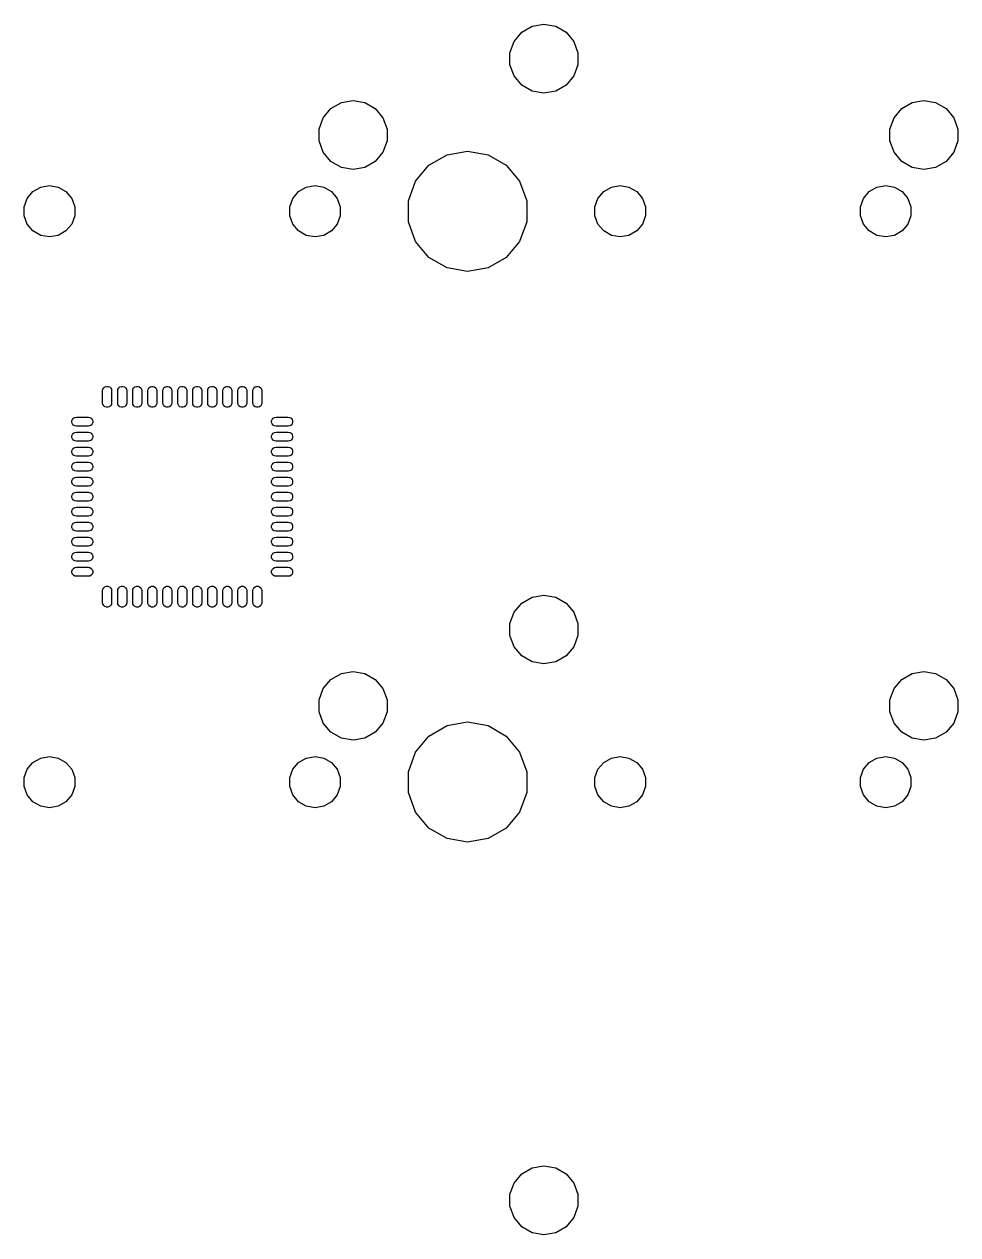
# Model space of a CAD drawing. Extents: x 16 to 275, y -108 to -10.
# Drawn here: x 45.24 to 76.32, y -56.07 to -15.77 of the extents above; entities that cross this region are included whole.
import ezdxf

# ---------------------------------------------------------------- set-up
doc = ezdxf.new("R2010")
doc.units = 0
doc.header["$MEASUREMENT"] = 0
doc.layers.add('BLACK', color=7, linetype='CONTINUOUS')

msp = doc.modelspace()

# ---------------------------------------------------------------- linework, layer by layer
at = {"layer": 'Black'}
for p, q in [((61.5464, -16.3463), (61.8025, -16.0411)), ((61.8025, -16.0411), (62.1476, -15.8418)), ((62.1476, -15.8418), (62.54, -15.7726)), ((62.54, -15.7726), (62.9324, -15.8418)), ((62.9324, -15.8418), (63.2775, -16.0411)), ((63.2775, -16.0411), (63.5336, -16.3463)), ((61.4101, -16.7208), (61.5464, -16.3463)), ((63.5336, -16.3463), (63.6699, -16.7208)), ((61.4101, -17.1192), (61.4101, -16.7208)), ((63.6699, -16.7208), (63.6699, -17.1192)), ((61.5464, -17.4937), (61.4101, -17.1192)), ((63.6699, -17.1192), (63.5336, -17.4937)), ((61.8025, -17.7989), (61.5464, -17.4937)), ((63.5336, -17.4937), (63.2775, -17.7989)), ((62.1476, -17.9982), (61.8025, -17.7989)), ((62.54, -18.0674), (62.1476, -17.9982)), ((62.9324, -17.9982), (62.54, -18.0674)), ((63.2775, -17.7989), (62.9324, -17.9982)), ((55.4525, -18.5811), (55.7976, -18.3818)), ((55.7976, -18.3818), (56.19, -18.3126)), ((56.19, -18.3126), (56.5824, -18.3818)), ((56.5824, -18.3818), (56.9275, -18.5811)), ((74.4525, -18.5811), (74.7976, -18.3818)), ((74.7976, -18.3818), (75.19, -18.3126)), ((75.19, -18.3126), (75.5824, -18.3818)), ((75.5824, -18.3818), (75.9275, -18.5811)), ((55.0601, -19.2608), (55.1964, -18.8863)), ((55.1964, -18.8863), (55.4525, -18.5811)), ((56.9275, -18.5811), (57.1836, -18.8863)), ((57.1836, -18.8863), (57.3199, -19.2608)), ((74.0601, -19.2608), (74.1964, -18.8863)), ((74.1964, -18.8863), (74.4525, -18.5811)), ((75.9275, -18.5811), (76.1836, -18.8863)), ((76.1836, -18.8863), (76.3199, -19.2608)), ((55.0601, -19.6592), (55.0601, -19.2608)), ((57.3199, -19.2608), (57.3199, -19.6592)), ((74.0601, -19.6592), (74.0601, -19.2608)), ((76.3199, -19.2608), (76.3199, -19.6592)), ((55.1964, -20.0337), (55.0601, -19.6592)), ((57.3199, -19.6592), (57.1836, -20.0337)), ((74.1964, -20.0337), (74.0601, -19.6592)), ((76.3199, -19.6592), (76.1836, -20.0337)), ((55.4525, -20.3389), (55.1964, -20.0337)), ((57.1836, -20.0337), (56.9275, -20.3389)), ((58.7134, -20.4667), (59.3154, -20.1192)), ((59.3154, -20.1192), (60, -19.9985)), ((60, -19.9985), (60.6846, -20.1192)), ((60.6846, -20.1192), (61.2865, -20.4667)), ((74.4525, -20.3389), (74.1964, -20.0337)), ((76.1836, -20.0337), (75.9275, -20.3389)), ((55.7976, -20.5382), (55.4525, -20.3389)), ((56.19, -20.6074), (55.7976, -20.5382)), ((56.5824, -20.5382), (56.19, -20.6074)), ((56.9275, -20.3389), (56.5824, -20.5382)), ((58.2666, -20.9992), (58.7134, -20.4667)), ((61.2865, -20.4667), (61.7334, -20.9992)), ((74.7976, -20.5382), (74.4525, -20.3389)), ((75.19, -20.6074), (74.7976, -20.5382)), ((75.5824, -20.5382), (75.19, -20.6074)), ((75.9275, -20.3389), (75.5824, -20.5382)), ((45.3403, -21.5729), (45.531, -21.3457)), ((45.531, -21.3457), (45.7879, -21.1974)), ((45.7879, -21.1974), (46.08, -21.1458)), ((46.08, -21.1458), (46.3721, -21.1974)), ((46.3721, -21.1974), (46.629, -21.3457)), ((46.629, -21.3457), (46.8197, -21.5729)), ((54.1803, -21.5729), (54.371, -21.3457)), ((54.371, -21.3457), (54.6279, -21.1974)), ((54.6279, -21.1974), (54.92, -21.1458)), ((54.92, -21.1458), (55.2121, -21.1974)), ((55.2121, -21.1974), (55.469, -21.3457)), ((55.469, -21.3457), (55.6597, -21.5729)), ((58.0289, -21.6524), (58.2666, -20.9992)), ((61.7334, -20.9992), (61.9711, -21.6524)), ((64.3403, -21.5729), (64.531, -21.3457)), ((64.531, -21.3457), (64.7879, -21.1974)), ((64.7879, -21.1974), (65.08, -21.1458)), ((65.08, -21.1458), (65.3721, -21.1974)), ((65.3721, -21.1974), (65.629, -21.3457)), ((65.629, -21.3457), (65.8197, -21.5729)), ((73.1803, -21.5729), (73.371, -21.3457)), ((73.371, -21.3457), (73.6279, -21.1974)), ((73.6279, -21.1974), (73.92, -21.1458)), ((73.92, -21.1458), (74.2121, -21.1974)), ((74.2121, -21.1974), (74.469, -21.3457)), ((74.469, -21.3457), (74.6597, -21.5729)), ((45.2388, -21.8517), (45.3403, -21.5729)), ((46.8197, -21.5729), (46.9212, -21.8517)), ((54.0788, -21.8517), (54.1803, -21.5729)), ((55.6597, -21.5729), (55.7612, -21.8517)), ((58.0289, -22.3476), (58.0289, -21.6524)), ((61.9711, -21.6524), (61.9711, -22.3476)), ((64.2388, -21.8517), (64.3403, -21.5729)), ((65.8197, -21.5729), (65.9212, -21.8517)), ((73.0788, -21.8517), (73.1803, -21.5729)), ((74.6597, -21.5729), (74.7612, -21.8517)), ((45.2388, -22.1483), (45.2388, -21.8517)), ((45.3403, -22.4271), (45.2388, -22.1483)), ((46.9212, -22.1483), (46.8197, -22.4271)), ((46.9212, -21.8517), (46.9212, -22.1483)), ((54.0788, -22.1483), (54.0788, -21.8517)), ((54.1803, -22.4271), (54.0788, -22.1483)), ((55.7612, -22.1483), (55.6597, -22.4271)), ((55.7612, -21.8517), (55.7612, -22.1483)), ((64.2388, -22.1483), (64.2388, -21.8517)), ((64.3403, -22.4271), (64.2388, -22.1483)), ((65.9212, -22.1483), (65.8197, -22.4271)), ((65.9212, -21.8517), (65.9212, -22.1483)), ((73.0788, -22.1483), (73.0788, -21.8517)), ((73.1803, -22.4271), (73.0788, -22.1483)), ((74.7612, -22.1483), (74.6597, -22.4271)), ((74.7612, -21.8517), (74.7612, -22.1483)), ((45.531, -22.6543), (45.3403, -22.4271)), ((46.8197, -22.4271), (46.629, -22.6543)), ((54.371, -22.6543), (54.1803, -22.4271)), ((55.6597, -22.4271), (55.469, -22.6543)), ((58.2666, -23.0008), (58.0289, -22.3476)), ((61.9711, -22.3476), (61.7334, -23.0008)), ((64.531, -22.6543), (64.3403, -22.4271)), ((65.8197, -22.4271), (65.629, -22.6543)), ((73.371, -22.6543), (73.1803, -22.4271)), ((74.6597, -22.4271), (74.469, -22.6543)), ((45.7879, -22.8026), (45.531, -22.6543)), ((46.08, -22.8542), (45.7879, -22.8026)), ((46.3721, -22.8026), (46.08, -22.8542)), ((46.629, -22.6543), (46.3721, -22.8026)), ((54.6279, -22.8026), (54.371, -22.6543)), ((54.92, -22.8542), (54.6279, -22.8026)), ((55.2121, -22.8026), (54.92, -22.8542)), ((55.469, -22.6543), (55.2121, -22.8026)), ((64.7879, -22.8026), (64.531, -22.6543)), ((65.08, -22.8542), (64.7879, -22.8026)), ((65.3721, -22.8026), (65.08, -22.8542)), ((65.629, -22.6543), (65.3721, -22.8026)), ((73.6279, -22.8026), (73.371, -22.6543)), ((73.92, -22.8542), (73.6279, -22.8026)), ((74.2121, -22.8026), (73.92, -22.8542)), ((74.469, -22.6543), (74.2121, -22.8026)), ((58.7134, -23.5332), (58.2666, -23.0008)), ((61.7334, -23.0008), (61.2865, -23.5332)), ((59.3154, -23.8808), (58.7134, -23.5332)), ((61.2865, -23.5332), (60.6846, -23.8808)), ((60, -24.0015), (59.3154, -23.8808)), ((60.6846, -23.8808), (60, -24.0015)), ((47.8508, -27.9744), (47.8598, -27.9232)), ((47.8508, -28.3759), (47.8508, -27.9744)), ((47.8598, -27.9232), (47.8858, -27.8781)), ((47.8858, -27.8781), (47.9257, -27.8446)), ((47.9257, -27.8446), (47.9746, -27.8268)), ((47.9746, -27.8268), (48.0267, -27.8268)), ((48.0267, -27.8268), (48.0756, -27.8446)), ((48.0756, -27.8446), (48.1154, -27.8781)), ((48.1154, -27.8781), (48.1415, -27.9232)), ((48.1415, -27.9232), (48.1505, -27.9744)), ((48.1505, -27.9744), (48.1505, -28.3759)), ((48.3512, -27.9744), (48.3602, -27.9232)), ((48.3512, -28.3759), (48.3512, -27.9744)), ((48.3602, -27.9232), (48.3862, -27.8781)), ((48.3862, -27.8781), (48.4261, -27.8446)), ((48.4261, -27.8446), (48.475, -27.8268)), ((48.475, -27.8268), (48.527, -27.8268)), ((48.527, -27.8268), (48.5759, -27.8446)), ((48.5759, -27.8446), (48.6158, -27.8781)), ((48.6158, -27.8781), (48.6418, -27.9232)), ((48.6418, -27.9232), (48.6509, -27.9744)), ((48.6509, -27.9744), (48.6509, -28.3759)), ((48.8515, -27.9744), (48.8606, -27.9232)), ((48.8515, -28.3759), (48.8515, -27.9744)), ((48.8606, -27.9232), (48.8866, -27.8781)), ((48.8866, -27.8781), (48.9265, -27.8446)), ((48.9265, -27.8446), (48.9754, -27.8268)), ((48.9754, -27.8268), (49.0274, -27.8268)), ((49.0274, -27.8268), (49.0763, -27.8446)), ((49.0763, -27.8446), (49.1162, -27.8781)), ((49.1162, -27.8781), (49.1422, -27.9232)), ((49.1422, -27.9232), (49.1513, -27.9744)), ((49.1513, -27.9744), (49.1513, -28.3759)), ((49.3519, -27.9744), (49.361, -27.9232)), ((49.3519, -28.3759), (49.3519, -27.9744)), ((49.361, -27.9232), (49.387, -27.8781)), ((49.387, -27.8781), (49.4268, -27.8446)), ((49.4268, -27.8446), (49.4758, -27.8268)), ((49.4758, -27.8268), (49.5278, -27.8268)), ((49.5278, -27.8268), (49.5767, -27.8446)), ((49.5767, -27.8446), (49.6166, -27.8781)), ((49.6166, -27.8781), (49.6426, -27.9232)), ((49.6426, -27.9232), (49.6516, -27.9744)), ((49.6516, -27.9744), (49.6516, -28.3759)), ((49.8523, -27.9744), (49.8613, -27.9232)), ((49.8523, -28.3759), (49.8523, -27.9744)), ((49.8613, -27.9232), (49.8874, -27.8781)), ((49.8874, -27.8781), (49.9272, -27.8446)), ((49.9272, -27.8446), (49.9761, -27.8268)), ((49.9761, -27.8268), (50.0282, -27.8268)), ((50.0282, -27.8268), (50.0771, -27.8446)), ((50.0771, -27.8446), (50.117, -27.8781)), ((50.117, -27.8781), (50.143, -27.9232)), ((50.143, -27.9232), (50.152, -27.9744)), ((50.152, -27.9744), (50.152, -28.3759)), ((50.3501, -27.9744), (50.3592, -27.9232)), ((50.3501, -28.3759), (50.3501, -27.9744)), ((50.3592, -27.9232), (50.3852, -27.8781)), ((50.3852, -27.8781), (50.4251, -27.8446)), ((50.4251, -27.8446), (50.474, -27.8268)), ((50.474, -27.8268), (50.526, -27.8268)), ((50.526, -27.8268), (50.5749, -27.8446)), ((50.5749, -27.8446), (50.6148, -27.8781)), ((50.6148, -27.8781), (50.6408, -27.9232)), ((50.6408, -27.9232), (50.6499, -27.9744)), ((50.6499, -27.9744), (50.6499, -28.3759)), ((50.848, -27.9744), (50.857, -27.9232)), ((50.848, -28.3759), (50.848, -27.9744)), ((50.857, -27.9232), (50.883, -27.8781)), ((50.883, -27.8781), (50.9229, -27.8446)), ((50.9229, -27.8446), (50.9718, -27.8268)), ((50.9718, -27.8268), (51.0239, -27.8268)), ((51.0239, -27.8268), (51.0728, -27.8446)), ((51.0728, -27.8446), (51.1126, -27.8781)), ((51.1126, -27.8781), (51.1387, -27.9232)), ((51.1387, -27.9232), (51.1477, -27.9744)), ((51.1477, -27.9744), (51.1477, -28.3759)), ((51.3484, -27.9744), (51.3574, -27.9232)), ((51.3484, -28.3759), (51.3484, -27.9744)), ((51.3574, -27.9232), (51.3834, -27.8781)), ((51.3834, -27.8781), (51.4233, -27.8446)), ((51.4233, -27.8446), (51.4722, -27.8268)), ((51.4722, -27.8268), (51.5242, -27.8268)), ((51.5242, -27.8268), (51.5731, -27.8446)), ((51.5731, -27.8446), (51.613, -27.8781)), ((51.613, -27.8781), (51.639, -27.9232)), ((51.639, -27.9232), (51.6481, -27.9744)), ((51.6481, -27.9744), (51.6481, -28.3759)), ((51.8487, -27.9744), (51.8578, -27.9232)), ((51.8487, -28.3759), (51.8487, -27.9744)), ((51.8578, -27.9232), (51.8838, -27.8781)), ((51.8838, -27.8781), (51.9237, -27.8446)), ((51.9237, -27.8446), (51.9726, -27.8268)), ((51.9726, -27.8268), (52.0246, -27.8268)), ((52.0246, -27.8268), (52.0735, -27.8446)), ((52.0735, -27.8446), (52.1134, -27.8781)), ((52.1134, -27.8781), (52.1394, -27.9232)), ((52.1394, -27.9232), (52.1485, -27.9744)), ((52.1485, -27.9744), (52.1485, -28.3759)), ((52.3491, -27.9744), (52.3582, -27.9232)), ((52.3491, -28.3759), (52.3491, -27.9744)), ((52.3582, -27.9232), (52.3842, -27.8781)), ((52.3842, -27.8781), (52.4241, -27.8446)), ((52.4241, -27.8446), (52.473, -27.8268)), ((52.473, -27.8268), (52.525, -27.8268)), ((52.525, -27.8268), (52.5739, -27.8446)), ((52.5739, -27.8446), (52.6138, -27.8781)), ((52.6138, -27.8781), (52.6398, -27.9232)), ((52.6398, -27.9232), (52.6488, -27.9744)), ((52.6488, -27.9744), (52.6488, -28.3759)), ((52.8495, -27.9744), (52.8585, -27.9232)), ((52.8495, -28.3759), (52.8495, -27.9744)), ((52.8585, -27.9232), (52.8846, -27.8781)), ((52.8846, -27.8781), (52.9244, -27.8446)), ((52.9244, -27.8446), (52.9733, -27.8268)), ((52.9733, -27.8268), (53.0254, -27.8268)), ((53.0254, -27.8268), (53.0743, -27.8446)), ((53.0743, -27.8446), (53.1142, -27.8781)), ((53.1142, -27.8781), (53.1402, -27.9232)), ((53.1402, -27.9232), (53.1492, -27.9744)), ((53.1492, -27.9744), (53.1492, -28.3759)), ((47.8598, -28.4271), (47.8508, -28.3759)), ((47.8858, -28.4722), (47.8598, -28.4271)), ((47.9257, -28.5056), (47.8858, -28.4722)), ((47.9746, -28.5234), (47.9257, -28.5056)), ((48.0267, -28.5234), (47.9746, -28.5234)), ((48.0756, -28.5056), (48.0267, -28.5234)), ((48.1154, -28.4722), (48.0756, -28.5056)), ((48.1415, -28.4271), (48.1154, -28.4722)), ((48.1505, -28.3759), (48.1415, -28.4271)), ((48.3602, -28.4271), (48.3512, -28.3759)), ((48.3862, -28.4722), (48.3602, -28.4271)), ((48.4261, -28.5056), (48.3862, -28.4722)), ((48.475, -28.5234), (48.4261, -28.5056)), ((48.527, -28.5234), (48.475, -28.5234)), ((48.5759, -28.5056), (48.527, -28.5234)), ((48.6158, -28.4722), (48.5759, -28.5056)), ((48.6418, -28.4271), (48.6158, -28.4722)), ((48.6509, -28.3759), (48.6418, -28.4271)), ((48.8606, -28.4271), (48.8515, -28.3759)), ((48.8866, -28.4722), (48.8606, -28.4271)), ((48.9265, -28.5056), (48.8866, -28.4722)), ((48.9754, -28.5234), (48.9265, -28.5056)), ((49.0274, -28.5234), (48.9754, -28.5234)), ((49.0763, -28.5056), (49.0274, -28.5234)), ((49.1162, -28.4722), (49.0763, -28.5056)), ((49.1422, -28.4271), (49.1162, -28.4722)), ((49.1513, -28.3759), (49.1422, -28.4271)), ((49.361, -28.4271), (49.3519, -28.3759)), ((49.387, -28.4722), (49.361, -28.4271)), ((49.4268, -28.5056), (49.387, -28.4722)), ((49.4758, -28.5234), (49.4268, -28.5056)), ((49.5278, -28.5234), (49.4758, -28.5234)), ((49.5767, -28.5056), (49.5278, -28.5234)), ((49.6166, -28.4722), (49.5767, -28.5056)), ((49.6426, -28.4271), (49.6166, -28.4722)), ((49.6516, -28.3759), (49.6426, -28.4271)), ((49.8613, -28.4271), (49.8523, -28.3759)), ((49.8874, -28.4722), (49.8613, -28.4271)), ((49.9272, -28.5056), (49.8874, -28.4722)), ((49.9761, -28.5234), (49.9272, -28.5056)), ((50.0282, -28.5234), (49.9761, -28.5234)), ((50.0771, -28.5056), (50.0282, -28.5234)), ((50.117, -28.4722), (50.0771, -28.5056)), ((50.143, -28.4271), (50.117, -28.4722)), ((50.152, -28.3759), (50.143, -28.4271)), ((50.3592, -28.4271), (50.3501, -28.3759)), ((50.3852, -28.4722), (50.3592, -28.4271)), ((50.4251, -28.5056), (50.3852, -28.4722)), ((50.474, -28.5234), (50.4251, -28.5056)), ((50.526, -28.5234), (50.474, -28.5234)), ((50.5749, -28.5056), (50.526, -28.5234)), ((50.6148, -28.4722), (50.5749, -28.5056)), ((50.6408, -28.4271), (50.6148, -28.4722)), ((50.6499, -28.3759), (50.6408, -28.4271)), ((50.857, -28.4271), (50.848, -28.3759)), ((50.883, -28.4722), (50.857, -28.4271)), ((50.9229, -28.5056), (50.883, -28.4722)), ((50.9718, -28.5234), (50.9229, -28.5056)), ((51.0239, -28.5234), (50.9718, -28.5234)), ((51.0728, -28.5056), (51.0239, -28.5234)), ((51.1126, -28.4722), (51.0728, -28.5056)), ((51.1387, -28.4271), (51.1126, -28.4722)), ((51.1477, -28.3759), (51.1387, -28.4271)), ((51.3574, -28.4271), (51.3484, -28.3759)), ((51.3834, -28.4722), (51.3574, -28.4271)), ((51.4233, -28.5056), (51.3834, -28.4722)), ((51.4722, -28.5234), (51.4233, -28.5056)), ((51.5242, -28.5234), (51.4722, -28.5234)), ((51.5731, -28.5056), (51.5242, -28.5234)), ((51.613, -28.4722), (51.5731, -28.5056)), ((51.639, -28.4271), (51.613, -28.4722)), ((51.6481, -28.3759), (51.639, -28.4271)), ((51.8578, -28.4271), (51.8487, -28.3759)), ((51.8838, -28.4722), (51.8578, -28.4271)), ((51.9237, -28.5056), (51.8838, -28.4722)), ((51.9726, -28.5234), (51.9237, -28.5056)), ((52.0246, -28.5234), (51.9726, -28.5234)), ((52.0735, -28.5056), (52.0246, -28.5234)), ((52.1134, -28.4722), (52.0735, -28.5056)), ((52.1394, -28.4271), (52.1134, -28.4722)), ((52.1485, -28.3759), (52.1394, -28.4271)), ((52.3582, -28.4271), (52.3491, -28.3759)), ((52.3842, -28.4722), (52.3582, -28.4271)), ((52.4241, -28.5056), (52.3842, -28.4722)), ((52.473, -28.5234), (52.4241, -28.5056)), ((52.525, -28.5234), (52.473, -28.5234)), ((52.5739, -28.5056), (52.525, -28.5234)), ((52.6138, -28.4722), (52.5739, -28.5056)), ((52.6398, -28.4271), (52.6138, -28.4722)), ((52.6488, -28.3759), (52.6398, -28.4271)), ((52.8585, -28.4271), (52.8495, -28.3759)), ((52.8846, -28.4722), (52.8585, -28.4271)), ((52.9244, -28.5056), (52.8846, -28.4722)), ((52.9733, -28.5234), (52.9244, -28.5056)), ((53.0254, -28.5234), (52.9733, -28.5234)), ((53.0743, -28.5056), (53.0254, -28.5234)), ((53.1142, -28.4722), (53.0743, -28.5056)), ((53.1402, -28.4271), (53.1142, -28.4722)), ((53.1492, -28.3759), (53.1402, -28.4271)), ((46.8268, -28.9746), (46.8446, -28.9257)), ((46.8268, -29.0267), (46.8268, -28.9746)), ((46.8446, -28.9257), (46.8781, -28.8858)), ((46.8781, -28.8858), (46.9232, -28.8598)), ((46.9232, -28.8598), (46.9744, -28.8508)), ((46.9744, -28.8508), (47.3759, -28.8508)), ((47.3759, -28.8508), (47.4271, -28.8598)), ((47.4271, -28.8598), (47.4722, -28.8858)), ((47.4722, -28.8858), (47.5056, -28.9257)), ((47.5056, -28.9257), (47.5234, -28.9746)), ((47.5234, -28.9746), (47.5234, -29.0267)), ((53.4766, -28.9746), (53.4944, -28.9257)), ((53.4766, -29.0267), (53.4766, -28.9746)), ((53.4944, -28.9257), (53.5278, -28.8858)), ((53.5278, -28.8858), (53.5729, -28.8598)), ((53.5729, -28.8598), (53.6241, -28.8508)), ((53.6241, -28.8508), (54.0256, -28.8508)), ((54.0256, -28.8508), (54.0768, -28.8598)), ((54.0768, -28.8598), (54.1219, -28.8858)), ((54.1219, -28.8858), (54.1554, -28.9257)), ((54.1554, -28.9257), (54.1732, -28.9746)), ((54.1732, -28.9746), (54.1732, -29.0267)), ((46.8446, -29.0756), (46.8268, -29.0267)), ((46.8781, -29.1154), (46.8446, -29.0756)), ((46.8446, -29.4261), (46.8781, -29.3862)), ((46.9232, -29.1415), (46.8781, -29.1154)), ((46.8781, -29.3862), (46.9232, -29.3602)), ((46.9744, -29.1505), (46.9232, -29.1415)), ((46.9232, -29.3602), (46.9744, -29.3512)), ((47.3759, -29.1505), (46.9744, -29.1505)), ((46.9744, -29.3512), (47.3759, -29.3512)), ((47.4271, -29.1415), (47.3759, -29.1505)), ((47.3759, -29.3512), (47.4271, -29.3602)), ((47.4722, -29.1154), (47.4271, -29.1415)), ((47.4271, -29.3602), (47.4722, -29.3862)), ((47.5056, -29.0756), (47.4722, -29.1154)), ((47.4722, -29.3862), (47.5056, -29.4261)), ((47.5234, -29.0267), (47.5056, -29.0756)), ((53.4944, -29.0756), (53.4766, -29.0267)), ((53.5278, -29.1154), (53.4944, -29.0756)), ((53.4944, -29.4261), (53.5278, -29.3862)), ((53.5729, -29.1415), (53.5278, -29.1154)), ((53.5278, -29.3862), (53.5729, -29.3602)), ((53.6241, -29.1505), (53.5729, -29.1415)), ((53.5729, -29.3602), (53.6241, -29.3512)), ((54.0256, -29.1505), (53.6241, -29.1505)), ((53.6241, -29.3512), (54.0256, -29.3512)), ((54.0768, -29.1415), (54.0256, -29.1505)), ((54.0256, -29.3512), (54.0768, -29.3602)), ((54.1219, -29.1154), (54.0768, -29.1415)), ((54.0768, -29.3602), (54.1219, -29.3862)), ((54.1554, -29.0756), (54.1219, -29.1154)), ((54.1219, -29.3862), (54.1554, -29.4261)), ((54.1732, -29.0267), (54.1554, -29.0756)), ((46.8268, -29.475), (46.8446, -29.4261)), ((46.8268, -29.527), (46.8268, -29.475)), ((46.8446, -29.5759), (46.8268, -29.527)), ((46.8781, -29.6158), (46.8446, -29.5759)), ((46.9232, -29.6418), (46.8781, -29.6158)), ((46.9744, -29.6509), (46.9232, -29.6418)), ((47.3759, -29.6509), (46.9744, -29.6509)), ((47.4271, -29.6418), (47.3759, -29.6509)), ((47.4722, -29.6158), (47.4271, -29.6418)), ((47.5056, -29.5759), (47.4722, -29.6158)), ((47.5056, -29.4261), (47.5234, -29.475)), ((47.5234, -29.527), (47.5056, -29.5759)), ((47.5234, -29.475), (47.5234, -29.527)), ((53.4766, -29.475), (53.4944, -29.4261)), ((53.4766, -29.527), (53.4766, -29.475)), ((53.4944, -29.5759), (53.4766, -29.527)), ((53.5278, -29.6158), (53.4944, -29.5759)), ((53.5729, -29.6418), (53.5278, -29.6158)), ((53.6241, -29.6509), (53.5729, -29.6418)), ((54.0256, -29.6509), (53.6241, -29.6509)), ((54.0768, -29.6418), (54.0256, -29.6509)), ((54.1219, -29.6158), (54.0768, -29.6418)), ((54.1554, -29.5759), (54.1219, -29.6158)), ((54.1554, -29.4261), (54.1732, -29.475)), ((54.1732, -29.527), (54.1554, -29.5759)), ((54.1732, -29.475), (54.1732, -29.527)), ((46.8268, -29.9754), (46.8446, -29.9265)), ((46.8268, -30.0274), (46.8268, -29.9754)), ((46.8446, -30.0763), (46.8268, -30.0274)), ((46.8446, -29.9265), (46.8781, -29.8866)), ((46.8781, -30.1162), (46.8446, -30.0763)), ((46.8781, -29.8866), (46.9232, -29.8606)), ((46.9232, -30.1422), (46.8781, -30.1162)), ((46.9232, -29.8606), (46.9744, -29.8515)), ((46.9744, -30.1513), (46.9232, -30.1422)), ((46.9744, -29.8515), (47.3759, -29.8515)), ((47.3759, -30.1513), (46.9744, -30.1513)), ((47.3759, -29.8515), (47.4271, -29.8606)), ((47.4271, -30.1422), (47.3759, -30.1513)), ((47.4271, -29.8606), (47.4722, -29.8866)), ((47.4722, -30.1162), (47.4271, -30.1422)), ((47.4722, -29.8866), (47.5056, -29.9265)), ((47.5056, -30.0763), (47.4722, -30.1162)), ((47.5056, -29.9265), (47.5234, -29.9754)), ((47.5234, -30.0274), (47.5056, -30.0763)), ((47.5234, -29.9754), (47.5234, -30.0274)), ((53.4766, -29.9754), (53.4944, -29.9265)), ((53.4766, -30.0274), (53.4766, -29.9754)), ((53.4944, -30.0763), (53.4766, -30.0274)), ((53.4944, -29.9265), (53.5278, -29.8866)), ((53.5278, -30.1162), (53.4944, -30.0763)), ((53.5278, -29.8866), (53.5729, -29.8606)), ((53.5729, -30.1422), (53.5278, -30.1162)), ((53.5729, -29.8606), (53.6241, -29.8515)), ((53.6241, -30.1513), (53.5729, -30.1422)), ((53.6241, -29.8515), (54.0256, -29.8515)), ((54.0256, -30.1513), (53.6241, -30.1513)), ((54.0256, -29.8515), (54.0768, -29.8606)), ((54.0768, -30.1422), (54.0256, -30.1513)), ((54.0768, -29.8606), (54.1219, -29.8866)), ((54.1219, -30.1162), (54.0768, -30.1422)), ((54.1219, -29.8866), (54.1554, -29.9265)), ((54.1554, -30.0763), (54.1219, -30.1162)), ((54.1554, -29.9265), (54.1732, -29.9754)), ((54.1732, -30.0274), (54.1554, -30.0763)), ((54.1732, -29.9754), (54.1732, -30.0274)), ((46.8268, -30.4758), (46.8446, -30.4268)), ((46.8268, -30.5278), (46.8268, -30.4758)), ((46.8446, -30.5767), (46.8268, -30.5278)), ((46.8446, -30.4268), (46.8781, -30.387)), ((46.8781, -30.6166), (46.8446, -30.5767)), ((46.8781, -30.387), (46.9232, -30.361)), ((46.9232, -30.6426), (46.8781, -30.6166)), ((46.9232, -30.361), (46.9744, -30.3519)), ((46.9744, -30.3519), (47.3759, -30.3519)), ((47.3759, -30.3519), (47.4271, -30.361)), ((47.4271, -30.361), (47.4722, -30.387)), ((47.4722, -30.6166), (47.4271, -30.6426)), ((47.4722, -30.387), (47.5056, -30.4268)), ((47.5056, -30.5767), (47.4722, -30.6166)), ((47.5056, -30.4268), (47.5234, -30.4758)), ((47.5234, -30.5278), (47.5056, -30.5767)), ((47.5234, -30.4758), (47.5234, -30.5278)), ((53.4766, -30.4758), (53.4944, -30.4268)), ((53.4766, -30.5278), (53.4766, -30.4758)), ((53.4944, -30.5767), (53.4766, -30.5278)), ((53.4944, -30.4268), (53.5278, -30.387)), ((53.5278, -30.6166), (53.4944, -30.5767)), ((53.5278, -30.387), (53.5729, -30.361)), ((53.5729, -30.6426), (53.5278, -30.6166)), ((53.5729, -30.361), (53.6241, -30.3519)), ((53.6241, -30.3519), (54.0256, -30.3519)), ((54.0256, -30.3519), (54.0768, -30.361)), ((54.0768, -30.361), (54.1219, -30.387)), ((54.1219, -30.6166), (54.0768, -30.6426)), ((54.1219, -30.387), (54.1554, -30.4268)), ((54.1554, -30.5767), (54.1219, -30.6166)), ((54.1554, -30.4268), (54.1732, -30.4758)), ((54.1732, -30.5278), (54.1554, -30.5767)), ((54.1732, -30.4758), (54.1732, -30.5278)), ((46.8268, -30.9761), (46.8446, -30.9272)), ((46.8268, -31.0282), (46.8268, -30.9761)), ((46.8446, -30.9272), (46.8781, -30.8874)), ((46.8781, -30.8874), (46.9232, -30.8613)), ((46.9744, -30.6516), (46.9232, -30.6426)), ((46.9232, -30.8613), (46.9744, -30.8523)), ((47.3759, -30.6516), (46.9744, -30.6516)), ((46.9744, -30.8523), (47.3759, -30.8523)), ((47.4271, -30.6426), (47.3759, -30.6516)), ((47.3759, -30.8523), (47.4271, -30.8613)), ((47.4271, -30.8613), (47.4722, -30.8874)), ((47.4722, -30.8874), (47.5056, -30.9272)), ((47.5056, -30.9272), (47.5234, -30.9761)), ((47.5234, -30.9761), (47.5234, -31.0282)), ((53.4766, -30.9761), (53.4944, -30.9272)), ((53.4766, -31.0282), (53.4766, -30.9761)), ((53.4944, -30.9272), (53.5278, -30.8874)), ((53.5278, -30.8874), (53.5729, -30.8613)), ((53.6241, -30.6516), (53.5729, -30.6426)), ((53.5729, -30.8613), (53.6241, -30.8523)), ((54.0256, -30.6516), (53.6241, -30.6516)), ((53.6241, -30.8523), (54.0256, -30.8523)), ((54.0768, -30.6426), (54.0256, -30.6516)), ((54.0256, -30.8523), (54.0768, -30.8613)), ((54.0768, -30.8613), (54.1219, -30.8874)), ((54.1219, -30.8874), (54.1554, -30.9272)), ((54.1554, -30.9272), (54.1732, -30.9761)), ((54.1732, -30.9761), (54.1732, -31.0282)), ((46.8446, -31.0771), (46.8268, -31.0282)), ((46.8268, -31.474), (46.8446, -31.4251)), ((46.8781, -31.117), (46.8446, -31.0771)), ((46.8446, -31.4251), (46.8781, -31.3852)), ((46.9232, -31.143), (46.8781, -31.117)), ((46.8781, -31.3852), (46.9232, -31.3592)), ((46.9744, -31.152), (46.9232, -31.143)), ((46.9232, -31.3592), (46.9744, -31.3501)), ((47.3759, -31.152), (46.9744, -31.152)), ((46.9744, -31.3501), (47.3759, -31.3501)), ((47.4271, -31.143), (47.3759, -31.152)), ((47.3759, -31.3501), (47.4271, -31.3592)), ((47.4722, -31.117), (47.4271, -31.143)), ((47.4271, -31.3592), (47.4722, -31.3852)), ((47.5056, -31.0771), (47.4722, -31.117)), ((47.4722, -31.3852), (47.5056, -31.4251)), ((47.5234, -31.0282), (47.5056, -31.0771)), ((47.5056, -31.4251), (47.5234, -31.474)), ((53.4944, -31.0771), (53.4766, -31.0282)), ((53.4766, -31.474), (53.4944, -31.4251)), ((53.5278, -31.117), (53.4944, -31.0771)), ((53.4944, -31.4251), (53.5278, -31.3852)), ((53.5729, -31.143), (53.5278, -31.117)), ((53.5278, -31.3852), (53.5729, -31.3592)), ((53.6241, -31.152), (53.5729, -31.143)), ((53.5729, -31.3592), (53.6241, -31.3501)), ((54.0256, -31.152), (53.6241, -31.152)), ((53.6241, -31.3501), (54.0256, -31.3501)), ((54.0768, -31.143), (54.0256, -31.152)), ((54.0256, -31.3501), (54.0768, -31.3592)), ((54.1219, -31.117), (54.0768, -31.143)), ((54.0768, -31.3592), (54.1219, -31.3852)), ((54.1554, -31.0771), (54.1219, -31.117)), ((54.1219, -31.3852), (54.1554, -31.4251)), ((54.1732, -31.0282), (54.1554, -31.0771)), ((54.1554, -31.4251), (54.1732, -31.474)), ((46.8268, -31.526), (46.8268, -31.474)), ((46.8446, -31.5749), (46.8268, -31.526)), ((46.8781, -31.6148), (46.8446, -31.5749)), ((46.9232, -31.6408), (46.8781, -31.6148)), ((46.9744, -31.6499), (46.9232, -31.6408)), ((47.3759, -31.6499), (46.9744, -31.6499)), ((47.4271, -31.6408), (47.3759, -31.6499)), ((47.4722, -31.6148), (47.4271, -31.6408)), ((47.5056, -31.5749), (47.4722, -31.6148)), ((47.5234, -31.526), (47.5056, -31.5749)), ((47.5234, -31.474), (47.5234, -31.526)), ((53.4766, -31.526), (53.4766, -31.474)), ((53.4944, -31.5749), (53.4766, -31.526)), ((53.5278, -31.6148), (53.4944, -31.5749)), ((53.5729, -31.6408), (53.5278, -31.6148)), ((53.6241, -31.6499), (53.5729, -31.6408)), ((54.0256, -31.6499), (53.6241, -31.6499)), ((54.0768, -31.6408), (54.0256, -31.6499)), ((54.1219, -31.6148), (54.0768, -31.6408)), ((54.1554, -31.5749), (54.1219, -31.6148)), ((54.1732, -31.526), (54.1554, -31.5749)), ((54.1732, -31.474), (54.1732, -31.526)), ((46.8268, -31.9718), (46.8446, -31.9229)), ((46.8268, -32.0239), (46.8268, -31.9718)), ((46.8446, -32.0728), (46.8268, -32.0239)), ((46.8446, -31.9229), (46.8781, -31.883)), ((46.8781, -32.1126), (46.8446, -32.0728)), ((46.8781, -31.883), (46.9232, -31.857)), ((46.9232, -32.1387), (46.8781, -32.1126)), ((46.9232, -31.857), (46.9744, -31.848)), ((46.9744, -32.1477), (46.9232, -32.1387)), ((46.9744, -31.848), (47.3759, -31.848)), ((47.3759, -32.1477), (46.9744, -32.1477)), ((47.3759, -31.848), (47.4271, -31.857)), ((47.4271, -32.1387), (47.3759, -32.1477)), ((47.4271, -31.857), (47.4722, -31.883)), ((47.4722, -32.1126), (47.4271, -32.1387)), ((47.4722, -31.883), (47.5056, -31.9229)), ((47.5056, -32.0728), (47.4722, -32.1126)), ((47.5056, -31.9229), (47.5234, -31.9718)), ((47.5234, -32.0239), (47.5056, -32.0728)), ((47.5234, -31.9718), (47.5234, -32.0239)), ((53.4766, -31.9718), (53.4944, -31.9229)), ((53.4766, -32.0239), (53.4766, -31.9718)), ((53.4944, -32.0728), (53.4766, -32.0239)), ((53.4944, -31.9229), (53.5278, -31.883)), ((53.5278, -32.1126), (53.4944, -32.0728)), ((53.5278, -31.883), (53.5729, -31.857)), ((53.5729, -32.1387), (53.5278, -32.1126)), ((53.5729, -31.857), (53.6241, -31.848)), ((53.6241, -32.1477), (53.5729, -32.1387)), ((53.6241, -31.848), (54.0256, -31.848)), ((54.0256, -32.1477), (53.6241, -32.1477)), ((54.0256, -31.848), (54.0768, -31.857)), ((54.0768, -32.1387), (54.0256, -32.1477)), ((54.0768, -31.857), (54.1219, -31.883)), ((54.1219, -32.1126), (54.0768, -32.1387)), ((54.1219, -31.883), (54.1554, -31.9229)), ((54.1554, -32.0728), (54.1219, -32.1126)), ((54.1554, -31.9229), (54.1732, -31.9718)), ((54.1732, -32.0239), (54.1554, -32.0728)), ((54.1732, -31.9718), (54.1732, -32.0239)), ((46.8268, -32.4722), (46.8446, -32.4233)), ((46.8268, -32.5242), (46.8268, -32.4722)), ((46.8446, -32.5731), (46.8268, -32.5242)), ((46.8446, -32.4233), (46.8781, -32.3834)), ((46.8781, -32.613), (46.8446, -32.5731)), ((46.8781, -32.3834), (46.9232, -32.3574)), ((46.9232, -32.639), (46.8781, -32.613)), ((46.9232, -32.3574), (46.9744, -32.3484)), ((46.9744, -32.3484), (47.3759, -32.3484)), ((47.3759, -32.3484), (47.4271, -32.3574)), ((47.4271, -32.3574), (47.4722, -32.3834)), ((47.4722, -32.613), (47.4271, -32.639)), ((47.4722, -32.3834), (47.5056, -32.4233)), ((47.5056, -32.5731), (47.4722, -32.613)), ((47.5056, -32.4233), (47.5234, -32.4722)), ((47.5234, -32.5242), (47.5056, -32.5731)), ((47.5234, -32.4722), (47.5234, -32.5242)), ((53.4766, -32.4722), (53.4944, -32.4233)), ((53.4766, -32.5242), (53.4766, -32.4722)), ((53.4944, -32.5731), (53.4766, -32.5242)), ((53.4944, -32.4233), (53.5278, -32.3834)), ((53.5278, -32.613), (53.4944, -32.5731)), ((53.5278, -32.3834), (53.5729, -32.3574)), ((53.5729, -32.639), (53.5278, -32.613)), ((53.5729, -32.3574), (53.6241, -32.3484)), ((53.6241, -32.3484), (54.0256, -32.3484)), ((54.0256, -32.3484), (54.0768, -32.3574)), ((54.0768, -32.3574), (54.1219, -32.3834)), ((54.1219, -32.613), (54.0768, -32.639)), ((54.1219, -32.3834), (54.1554, -32.4233)), ((54.1554, -32.5731), (54.1219, -32.613)), ((54.1554, -32.4233), (54.1732, -32.4722)), ((54.1732, -32.5242), (54.1554, -32.5731)), ((54.1732, -32.4722), (54.1732, -32.5242)), ((46.8268, -32.9726), (46.8446, -32.9237)), ((46.8268, -33.0246), (46.8268, -32.9726)), ((46.8446, -33.0735), (46.8268, -33.0246)), ((46.8446, -32.9237), (46.8781, -32.8838)), ((46.8781, -32.8838), (46.9232, -32.8578)), ((46.9744, -32.6481), (46.9232, -32.639)), ((46.9232, -32.8578), (46.9744, -32.8487)), ((47.3759, -32.6481), (46.9744, -32.6481)), ((46.9744, -32.8487), (47.3759, -32.8487)), ((47.4271, -32.639), (47.3759, -32.6481)), ((47.3759, -32.8487), (47.4271, -32.8578)), ((47.4271, -32.8578), (47.4722, -32.8838)), ((47.4722, -32.8838), (47.5056, -32.9237)), ((47.5056, -32.9237), (47.5234, -32.9726)), ((47.5234, -33.0246), (47.5056, -33.0735)), ((47.5234, -32.9726), (47.5234, -33.0246)), ((53.4766, -32.9726), (53.4944, -32.9237)), ((53.4766, -33.0246), (53.4766, -32.9726)), ((53.4944, -33.0735), (53.4766, -33.0246)), ((53.4944, -32.9237), (53.5278, -32.8838)), ((53.5278, -32.8838), (53.5729, -32.8578)), ((53.6241, -32.6481), (53.5729, -32.639)), ((53.5729, -32.8578), (53.6241, -32.8487)), ((54.0256, -32.6481), (53.6241, -32.6481)), ((53.6241, -32.8487), (54.0256, -32.8487)), ((54.0768, -32.639), (54.0256, -32.6481)), ((54.0256, -32.8487), (54.0768, -32.8578)), ((54.0768, -32.8578), (54.1219, -32.8838)), ((54.1219, -32.8838), (54.1554, -32.9237)), ((54.1554, -32.9237), (54.1732, -32.9726)), ((54.1732, -33.0246), (54.1554, -33.0735)), ((54.1732, -32.9726), (54.1732, -33.0246)), ((46.8268, -33.473), (46.8446, -33.4241)), ((46.8781, -33.1134), (46.8446, -33.0735)), ((46.8446, -33.4241), (46.8781, -33.3842)), ((46.9232, -33.1394), (46.8781, -33.1134)), ((46.8781, -33.3842), (46.9232, -33.3582)), ((46.9744, -33.1485), (46.9232, -33.1394)), ((46.9232, -33.3582), (46.9744, -33.3491)), ((47.3759, -33.1485), (46.9744, -33.1485)), ((46.9744, -33.3491), (47.3759, -33.3491)), ((47.4271, -33.1394), (47.3759, -33.1485)), ((47.3759, -33.3491), (47.4271, -33.3582)), ((47.4722, -33.1134), (47.4271, -33.1394)), ((47.4271, -33.3582), (47.4722, -33.3842)), ((47.5056, -33.0735), (47.4722, -33.1134)), ((47.4722, -33.3842), (47.5056, -33.4241)), ((47.5056, -33.4241), (47.5234, -33.473)), ((53.4766, -33.473), (53.4944, -33.4241)), ((53.5278, -33.1134), (53.4944, -33.0735)), ((53.4944, -33.4241), (53.5278, -33.3842)), ((53.5729, -33.1394), (53.5278, -33.1134)), ((53.5278, -33.3842), (53.5729, -33.3582)), ((53.6241, -33.1485), (53.5729, -33.1394)), ((53.5729, -33.3582), (53.6241, -33.3491)), ((54.0256, -33.1485), (53.6241, -33.1485)), ((53.6241, -33.3491), (54.0256, -33.3491)), ((54.0768, -33.1394), (54.0256, -33.1485)), ((54.0256, -33.3491), (54.0768, -33.3582)), ((54.1219, -33.1134), (54.0768, -33.1394)), ((54.0768, -33.3582), (54.1219, -33.3842)), ((54.1554, -33.0735), (54.1219, -33.1134)), ((54.1219, -33.3842), (54.1554, -33.4241)), ((54.1554, -33.4241), (54.1732, -33.473)), ((46.8268, -33.525), (46.8268, -33.473)), ((46.8446, -33.5739), (46.8268, -33.525)), ((46.8781, -33.6138), (46.8446, -33.5739)), ((46.9232, -33.6398), (46.8781, -33.6138)), ((46.9744, -33.6488), (46.9232, -33.6398)), ((47.3759, -33.6488), (46.9744, -33.6488)), ((47.4271, -33.6398), (47.3759, -33.6488)), ((47.4722, -33.6138), (47.4271, -33.6398)), ((47.5056, -33.5739), (47.4722, -33.6138)), ((47.5234, -33.525), (47.5056, -33.5739)), ((47.5234, -33.473), (47.5234, -33.525)), ((53.4766, -33.525), (53.4766, -33.473)), ((53.4944, -33.5739), (53.4766, -33.525)), ((53.5278, -33.6138), (53.4944, -33.5739)), ((53.5729, -33.6398), (53.5278, -33.6138)), ((53.6241, -33.6488), (53.5729, -33.6398)), ((54.0256, -33.6488), (53.6241, -33.6488)), ((54.0768, -33.6398), (54.0256, -33.6488)), ((54.1219, -33.6138), (54.0768, -33.6398)), ((54.1554, -33.5739), (54.1219, -33.6138)), ((54.1732, -33.525), (54.1554, -33.5739)), ((54.1732, -33.473), (54.1732, -33.525)), ((46.8268, -33.9733), (46.8446, -33.9244)), ((46.8268, -34.0254), (46.8268, -33.9733)), ((46.8446, -34.0743), (46.8268, -34.0254)), ((46.8446, -33.9244), (46.8781, -33.8846)), ((46.8781, -34.1142), (46.8446, -34.0743)), ((46.8781, -33.8846), (46.9232, -33.8585)), ((46.9232, -34.1402), (46.8781, -34.1142)), ((46.9232, -33.8585), (46.9744, -33.8495)), ((46.9744, -34.1492), (46.9232, -34.1402)), ((46.9744, -33.8495), (47.3759, -33.8495)), ((47.3759, -34.1492), (46.9744, -34.1492)), ((47.3759, -33.8495), (47.4271, -33.8585)), ((47.4271, -34.1402), (47.3759, -34.1492)), ((47.4271, -33.8585), (47.4722, -33.8846)), ((47.4722, -34.1142), (47.4271, -34.1402)), ((47.4722, -33.8846), (47.5056, -33.9244)), ((47.5056, -34.0743), (47.4722, -34.1142)), ((47.5056, -33.9244), (47.5234, -33.9733)), ((47.5234, -34.0254), (47.5056, -34.0743)), ((47.5234, -33.9733), (47.5234, -34.0254)), ((53.4766, -33.9733), (53.4944, -33.9244)), ((53.4766, -34.0254), (53.4766, -33.9733)), ((53.4944, -34.0743), (53.4766, -34.0254)), ((53.4944, -33.9244), (53.5278, -33.8846)), ((53.5278, -34.1142), (53.4944, -34.0743)), ((53.5278, -33.8846), (53.5729, -33.8585)), ((53.5729, -34.1402), (53.5278, -34.1142)), ((53.5729, -33.8585), (53.6241, -33.8495)), ((53.6241, -34.1492), (53.5729, -34.1402)), ((53.6241, -33.8495), (54.0256, -33.8495)), ((54.0256, -34.1492), (53.6241, -34.1492)), ((54.0256, -33.8495), (54.0768, -33.8585)), ((54.0768, -34.1402), (54.0256, -34.1492)), ((54.0768, -33.8585), (54.1219, -33.8846)), ((54.1219, -34.1142), (54.0768, -34.1402)), ((54.1219, -33.8846), (54.1554, -33.9244)), ((54.1554, -34.0743), (54.1219, -34.1142)), ((54.1554, -33.9244), (54.1732, -33.9733)), ((54.1732, -34.0254), (54.1554, -34.0743)), ((54.1732, -33.9733), (54.1732, -34.0254)), ((47.8508, -34.6241), (47.8598, -34.5729)), ((47.8508, -35.0256), (47.8508, -34.6241)), ((47.8598, -34.5729), (47.8858, -34.5278)), ((47.8858, -34.5278), (47.9257, -34.4944)), ((47.9257, -34.4944), (47.9746, -34.4766)), ((47.9746, -34.4766), (48.0267, -34.4766)), ((48.0267, -34.4766), (48.0756, -34.4944)), ((48.0756, -34.4944), (48.1154, -34.5278)), ((48.1154, -34.5278), (48.1415, -34.5729)), ((48.1415, -34.5729), (48.1505, -34.6241)), ((48.1505, -34.6241), (48.1505, -35.0256)), ((48.3512, -34.6241), (48.3602, -34.5729)), ((48.3512, -35.0256), (48.3512, -34.6241)), ((48.3602, -34.5729), (48.3862, -34.5278)), ((48.3862, -34.5278), (48.4261, -34.4944)), ((48.4261, -34.4944), (48.475, -34.4766)), ((48.475, -34.4766), (48.527, -34.4766)), ((48.527, -34.4766), (48.5759, -34.4944)), ((48.5759, -34.4944), (48.6158, -34.5278)), ((48.6158, -34.5278), (48.6418, -34.5729)), ((48.6418, -34.5729), (48.6509, -34.6241)), ((48.6509, -34.6241), (48.6509, -35.0256)), ((48.8515, -34.6241), (48.8606, -34.5729)), ((48.8515, -35.0256), (48.8515, -34.6241)), ((48.8606, -34.5729), (48.8866, -34.5278)), ((48.8866, -34.5278), (48.9265, -34.4944)), ((48.9265, -34.4944), (48.9754, -34.4766)), ((48.9754, -34.4766), (49.0274, -34.4766)), ((49.0274, -34.4766), (49.0763, -34.4944)), ((49.0763, -34.4944), (49.1162, -34.5278)), ((49.1162, -34.5278), (49.1422, -34.5729)), ((49.1422, -34.5729), (49.1513, -34.6241)), ((49.1513, -34.6241), (49.1513, -35.0256)), ((49.3519, -34.6241), (49.361, -34.5729)), ((49.3519, -35.0256), (49.3519, -34.6241)), ((49.361, -34.5729), (49.387, -34.5278)), ((49.387, -34.5278), (49.4268, -34.4944)), ((49.4268, -34.4944), (49.4758, -34.4766)), ((49.4758, -34.4766), (49.5278, -34.4766)), ((49.5278, -34.4766), (49.5767, -34.4944)), ((49.5767, -34.4944), (49.6166, -34.5278)), ((49.6166, -34.5278), (49.6426, -34.5729)), ((49.6426, -34.5729), (49.6516, -34.6241)), ((49.6516, -34.6241), (49.6516, -35.0256)), ((49.8523, -34.6241), (49.8613, -34.5729)), ((49.8523, -35.0256), (49.8523, -34.6241)), ((49.8613, -34.5729), (49.8874, -34.5278)), ((49.8874, -34.5278), (49.9272, -34.4944)), ((49.9272, -34.4944), (49.9761, -34.4766)), ((49.9761, -34.4766), (50.0282, -34.4766)), ((50.0282, -34.4766), (50.0771, -34.4944)), ((50.0771, -34.4944), (50.117, -34.5278)), ((50.117, -34.5278), (50.143, -34.5729)), ((50.143, -34.5729), (50.152, -34.6241)), ((50.152, -34.6241), (50.152, -35.0256)), ((50.3501, -34.6241), (50.3592, -34.5729)), ((50.3501, -35.0256), (50.3501, -34.6241)), ((50.3592, -34.5729), (50.3852, -34.5278)), ((50.3852, -34.5278), (50.4251, -34.4944)), ((50.4251, -34.4944), (50.474, -34.4766)), ((50.474, -34.4766), (50.526, -34.4766)), ((50.526, -34.4766), (50.5749, -34.4944)), ((50.5749, -34.4944), (50.6148, -34.5278)), ((50.6148, -34.5278), (50.6408, -34.5729)), ((50.6408, -34.5729), (50.6499, -34.6241)), ((50.6499, -34.6241), (50.6499, -35.0256)), ((50.848, -34.6241), (50.857, -34.5729)), ((50.848, -35.0256), (50.848, -34.6241)), ((50.857, -34.5729), (50.883, -34.5278)), ((50.883, -34.5278), (50.9229, -34.4944)), ((50.9229, -34.4944), (50.9718, -34.4766)), ((50.9718, -34.4766), (51.0239, -34.4766)), ((51.0239, -34.4766), (51.0728, -34.4944)), ((51.0728, -34.4944), (51.1126, -34.5278)), ((51.1126, -34.5278), (51.1387, -34.5729)), ((51.1387, -34.5729), (51.1477, -34.6241)), ((51.1477, -34.6241), (51.1477, -35.0256)), ((51.3484, -34.6241), (51.3574, -34.5729)), ((51.3484, -35.0256), (51.3484, -34.6241)), ((51.3574, -34.5729), (51.3834, -34.5278)), ((51.3834, -34.5278), (51.4233, -34.4944)), ((51.4233, -34.4944), (51.4722, -34.4766)), ((51.4722, -34.4766), (51.5242, -34.4766)), ((51.5242, -34.4766), (51.5731, -34.4944)), ((51.5731, -34.4944), (51.613, -34.5278)), ((51.613, -34.5278), (51.639, -34.5729)), ((51.639, -34.5729), (51.6481, -34.6241)), ((51.6481, -34.6241), (51.6481, -35.0256)), ((51.8487, -34.6241), (51.8578, -34.5729)), ((51.8487, -35.0256), (51.8487, -34.6241)), ((51.8578, -34.5729), (51.8838, -34.5278)), ((51.8838, -34.5278), (51.9237, -34.4944)), ((51.9237, -34.4944), (51.9726, -34.4766)), ((51.9726, -34.4766), (52.0246, -34.4766)), ((52.0246, -34.4766), (52.0735, -34.4944)), ((52.0735, -34.4944), (52.1134, -34.5278)), ((52.1134, -34.5278), (52.1394, -34.5729)), ((52.1394, -34.5729), (52.1485, -34.6241)), ((52.1485, -34.6241), (52.1485, -35.0256)), ((52.3491, -34.6241), (52.3582, -34.5729)), ((52.3491, -35.0256), (52.3491, -34.6241)), ((52.3582, -34.5729), (52.3842, -34.5278)), ((52.3842, -34.5278), (52.4241, -34.4944)), ((52.4241, -34.4944), (52.473, -34.4766)), ((52.473, -34.4766), (52.525, -34.4766)), ((52.525, -34.4766), (52.5739, -34.4944)), ((52.5739, -34.4944), (52.6138, -34.5278)), ((52.6138, -34.5278), (52.6398, -34.5729)), ((52.6398, -34.5729), (52.6488, -34.6241)), ((52.6488, -34.6241), (52.6488, -35.0256)), ((52.8495, -34.6241), (52.8585, -34.5729)), ((52.8495, -35.0256), (52.8495, -34.6241)), ((52.8585, -34.5729), (52.8846, -34.5278)), ((52.8846, -34.5278), (52.9244, -34.4944)), ((52.9244, -34.4944), (52.9733, -34.4766)), ((52.9733, -34.4766), (53.0254, -34.4766)), ((53.0254, -34.4766), (53.0743, -34.4944)), ((53.0743, -34.4944), (53.1142, -34.5278)), ((53.1142, -34.5278), (53.1402, -34.5729)), ((53.1402, -34.5729), (53.1492, -34.6241)), ((53.1492, -34.6241), (53.1492, -35.0256)), ((47.8598, -35.0768), (47.8508, -35.0256)), ((48.1505, -35.0256), (48.1415, -35.0768)), ((48.3602, -35.0768), (48.3512, -35.0256)), ((48.6509, -35.0256), (48.6418, -35.0768)), ((48.8606, -35.0768), (48.8515, -35.0256)), ((49.1513, -35.0256), (49.1422, -35.0768)), ((49.361, -35.0768), (49.3519, -35.0256)), ((49.6516, -35.0256), (49.6426, -35.0768)), ((49.8613, -35.0768), (49.8523, -35.0256)), ((50.152, -35.0256), (50.143, -35.0768)), ((50.3592, -35.0768), (50.3501, -35.0256)), ((50.6499, -35.0256), (50.6408, -35.0768)), ((50.857, -35.0768), (50.848, -35.0256)), ((51.1477, -35.0256), (51.1387, -35.0768)), ((51.3574, -35.0768), (51.3484, -35.0256)), ((51.6481, -35.0256), (51.639, -35.0768)), ((51.8578, -35.0768), (51.8487, -35.0256)), ((52.1485, -35.0256), (52.1394, -35.0768)), ((52.3582, -35.0768), (52.3491, -35.0256)), ((52.6488, -35.0256), (52.6398, -35.0768)), ((52.8585, -35.0768), (52.8495, -35.0256)), ((53.1492, -35.0256), (53.1402, -35.0768)), ((61.5464, -35.3463), (61.8025, -35.0411)), ((61.8025, -35.0411), (62.1476, -34.8418)), ((62.1476, -34.8418), (62.54, -34.7726)), ((62.54, -34.7726), (62.9324, -34.8418)), ((62.9324, -34.8418), (63.2775, -35.0411)), ((63.2775, -35.0411), (63.5336, -35.3463)), ((47.8858, -35.1219), (47.8598, -35.0768)), ((47.9257, -35.1554), (47.8858, -35.1219)), ((47.9746, -35.1732), (47.9257, -35.1554)), ((48.0267, -35.1732), (47.9746, -35.1732)), ((48.0756, -35.1554), (48.0267, -35.1732)), ((48.1154, -35.1219), (48.0756, -35.1554)), ((48.1415, -35.0768), (48.1154, -35.1219)), ((48.3862, -35.1219), (48.3602, -35.0768)), ((48.4261, -35.1554), (48.3862, -35.1219)), ((48.475, -35.1732), (48.4261, -35.1554)), ((48.527, -35.1732), (48.475, -35.1732)), ((48.5759, -35.1554), (48.527, -35.1732)), ((48.6158, -35.1219), (48.5759, -35.1554)), ((48.6418, -35.0768), (48.6158, -35.1219)), ((48.8866, -35.1219), (48.8606, -35.0768)), ((48.9265, -35.1554), (48.8866, -35.1219)), ((48.9754, -35.1732), (48.9265, -35.1554)), ((49.0274, -35.1732), (48.9754, -35.1732)), ((49.0763, -35.1554), (49.0274, -35.1732)), ((49.1162, -35.1219), (49.0763, -35.1554)), ((49.1422, -35.0768), (49.1162, -35.1219)), ((49.387, -35.1219), (49.361, -35.0768)), ((49.4268, -35.1554), (49.387, -35.1219)), ((49.4758, -35.1732), (49.4268, -35.1554)), ((49.5278, -35.1732), (49.4758, -35.1732)), ((49.5767, -35.1554), (49.5278, -35.1732)), ((49.6166, -35.1219), (49.5767, -35.1554)), ((49.6426, -35.0768), (49.6166, -35.1219)), ((49.8874, -35.1219), (49.8613, -35.0768)), ((49.9272, -35.1554), (49.8874, -35.1219)), ((49.9761, -35.1732), (49.9272, -35.1554)), ((50.0282, -35.1732), (49.9761, -35.1732)), ((50.0771, -35.1554), (50.0282, -35.1732)), ((50.117, -35.1219), (50.0771, -35.1554)), ((50.143, -35.0768), (50.117, -35.1219)), ((50.3852, -35.1219), (50.3592, -35.0768)), ((50.4251, -35.1554), (50.3852, -35.1219)), ((50.474, -35.1732), (50.4251, -35.1554)), ((50.526, -35.1732), (50.474, -35.1732)), ((50.5749, -35.1554), (50.526, -35.1732)), ((50.6148, -35.1219), (50.5749, -35.1554)), ((50.6408, -35.0768), (50.6148, -35.1219)), ((50.883, -35.1219), (50.857, -35.0768)), ((50.9229, -35.1554), (50.883, -35.1219)), ((50.9718, -35.1732), (50.9229, -35.1554)), ((51.0239, -35.1732), (50.9718, -35.1732)), ((51.0728, -35.1554), (51.0239, -35.1732)), ((51.1126, -35.1219), (51.0728, -35.1554)), ((51.1387, -35.0768), (51.1126, -35.1219)), ((51.3834, -35.1219), (51.3574, -35.0768)), ((51.4233, -35.1554), (51.3834, -35.1219)), ((51.4722, -35.1732), (51.4233, -35.1554)), ((51.5242, -35.1732), (51.4722, -35.1732)), ((51.5731, -35.1554), (51.5242, -35.1732)), ((51.613, -35.1219), (51.5731, -35.1554)), ((51.639, -35.0768), (51.613, -35.1219)), ((51.8838, -35.1219), (51.8578, -35.0768)), ((51.9237, -35.1554), (51.8838, -35.1219)), ((51.9726, -35.1732), (51.9237, -35.1554)), ((52.0246, -35.1732), (51.9726, -35.1732)), ((52.0735, -35.1554), (52.0246, -35.1732)), ((52.1134, -35.1219), (52.0735, -35.1554)), ((52.1394, -35.0768), (52.1134, -35.1219)), ((52.3842, -35.1219), (52.3582, -35.0768)), ((52.4241, -35.1554), (52.3842, -35.1219)), ((52.473, -35.1732), (52.4241, -35.1554)), ((52.525, -35.1732), (52.473, -35.1732)), ((52.5739, -35.1554), (52.525, -35.1732)), ((52.6138, -35.1219), (52.5739, -35.1554)), ((52.6398, -35.0768), (52.6138, -35.1219)), ((52.8846, -35.1219), (52.8585, -35.0768)), ((52.9244, -35.1554), (52.8846, -35.1219)), ((52.9733, -35.1732), (52.9244, -35.1554)), ((53.0254, -35.1732), (52.9733, -35.1732)), ((53.0743, -35.1554), (53.0254, -35.1732)), ((53.1142, -35.1219), (53.0743, -35.1554)), ((53.1402, -35.0768), (53.1142, -35.1219)), ((61.4101, -35.7208), (61.5464, -35.3463)), ((63.5336, -35.3463), (63.6699, -35.7208)), ((61.4101, -36.1192), (61.4101, -35.7208)), ((63.6699, -35.7208), (63.6699, -36.1192)), ((61.5464, -36.4937), (61.4101, -36.1192)), ((63.6699, -36.1192), (63.5336, -36.4937)), ((61.8025, -36.7989), (61.5464, -36.4937)), ((63.5336, -36.4937), (63.2775, -36.7989)), ((62.1476, -36.9982), (61.8025, -36.7989)), ((62.54, -37.0674), (62.1476, -36.9982)), ((62.9324, -36.9982), (62.54, -37.0674)), ((63.2775, -36.7989), (62.9324, -36.9982)), ((55.4525, -37.5811), (55.7976, -37.3818)), ((55.7976, -37.3818), (56.19, -37.3126)), ((56.19, -37.3126), (56.5824, -37.3818)), ((56.5824, -37.3818), (56.9275, -37.5811)), ((74.4525, -37.5811), (74.7976, -37.3818)), ((74.7976, -37.3818), (75.19, -37.3126)), ((75.19, -37.3126), (75.5824, -37.3818)), ((75.5824, -37.3818), (75.9275, -37.5811)), ((55.1964, -37.8863), (55.4525, -37.5811)), ((56.9275, -37.5811), (57.1836, -37.8863)), ((74.1964, -37.8863), (74.4525, -37.5811)), ((75.9275, -37.5811), (76.1836, -37.8863)), ((55.0601, -38.2608), (55.1964, -37.8863)), ((55.0601, -38.6592), (55.0601, -38.2608)), ((57.1836, -37.8863), (57.3199, -38.2608)), ((57.3199, -38.2608), (57.3199, -38.6592)), ((74.0601, -38.2608), (74.1964, -37.8863)), ((74.0601, -38.6592), (74.0601, -38.2608)), ((76.1836, -37.8863), (76.3199, -38.2608)), ((76.3199, -38.2608), (76.3199, -38.6592)), ((55.1964, -39.0337), (55.0601, -38.6592)), ((57.3199, -38.6592), (57.1836, -39.0337)), ((74.1964, -39.0337), (74.0601, -38.6592)), ((76.3199, -38.6592), (76.1836, -39.0337)), ((55.4525, -39.3389), (55.1964, -39.0337)), ((57.1836, -39.0337), (56.9275, -39.3389)), ((59.3154, -39.1192), (60, -38.9985)), ((60, -38.9985), (60.6846, -39.1192)), ((74.4525, -39.3389), (74.1964, -39.0337)), ((76.1836, -39.0337), (75.9275, -39.3389)), ((55.7976, -39.5382), (55.4525, -39.3389)), ((56.9275, -39.3389), (56.5824, -39.5382)), ((58.2666, -39.9992), (58.7134, -39.4667)), ((58.7134, -39.4667), (59.3154, -39.1192)), ((60.6846, -39.1192), (61.2865, -39.4667)), ((61.2865, -39.4667), (61.7334, -39.9992)), ((74.7976, -39.5382), (74.4525, -39.3389)), ((75.9275, -39.3389), (75.5824, -39.5382)), ((56.19, -39.6074), (55.7976, -39.5382)), ((56.5824, -39.5382), (56.19, -39.6074)), ((75.19, -39.6074), (74.7976, -39.5382)), ((75.5824, -39.5382), (75.19, -39.6074)), ((45.531, -40.3457), (45.7879, -40.1974)), ((45.7879, -40.1974), (46.08, -40.1458)), ((46.08, -40.1458), (46.3721, -40.1974)), ((46.3721, -40.1974), (46.629, -40.3457)), ((54.371, -40.3457), (54.6279, -40.1974)), ((54.6279, -40.1974), (54.92, -40.1458)), ((54.92, -40.1458), (55.2121, -40.1974)), ((55.2121, -40.1974), (55.469, -40.3457)), ((58.0289, -40.6524), (58.2666, -39.9992)), ((61.7334, -39.9992), (61.9711, -40.6524)), ((64.531, -40.3457), (64.7879, -40.1974)), ((64.7879, -40.1974), (65.08, -40.1458)), ((65.08, -40.1458), (65.3721, -40.1974)), ((65.3721, -40.1974), (65.629, -40.3457)), ((73.371, -40.3457), (73.6279, -40.1974)), ((73.6279, -40.1974), (73.92, -40.1458)), ((73.92, -40.1458), (74.2121, -40.1974)), ((74.2121, -40.1974), (74.469, -40.3457)), ((45.2388, -40.8517), (45.3403, -40.5729)), ((45.3403, -40.5729), (45.531, -40.3457)), ((46.629, -40.3457), (46.8197, -40.5729)), ((46.8197, -40.5729), (46.9212, -40.8517)), ((54.0788, -40.8517), (54.1803, -40.5729)), ((54.1803, -40.5729), (54.371, -40.3457)), ((55.469, -40.3457), (55.6597, -40.5729)), ((55.6597, -40.5729), (55.7612, -40.8517)), ((58.0289, -41.3476), (58.0289, -40.6524)), ((61.9711, -40.6524), (61.9711, -41.3476)), ((64.2388, -40.8517), (64.3403, -40.5729)), ((64.3403, -40.5729), (64.531, -40.3457)), ((65.629, -40.3457), (65.8197, -40.5729)), ((65.8197, -40.5729), (65.9212, -40.8517)), ((73.0788, -40.8517), (73.1803, -40.5729)), ((73.1803, -40.5729), (73.371, -40.3457)), ((74.469, -40.3457), (74.6597, -40.5729)), ((74.6597, -40.5729), (74.7612, -40.8517)), ((45.2388, -41.1483), (45.2388, -40.8517)), ((46.9212, -40.8517), (46.9212, -41.1483)), ((54.0788, -41.1483), (54.0788, -40.8517)), ((55.7612, -40.8517), (55.7612, -41.1483)), ((64.2388, -41.1483), (64.2388, -40.8517)), ((65.9212, -40.8517), (65.9212, -41.1483)), ((73.0788, -41.1483), (73.0788, -40.8517)), ((74.7612, -40.8517), (74.7612, -41.1483)), ((45.3403, -41.4271), (45.2388, -41.1483)), ((45.531, -41.6543), (45.3403, -41.4271)), ((46.8197, -41.4271), (46.629, -41.6543)), ((46.9212, -41.1483), (46.8197, -41.4271)), ((54.1803, -41.4271), (54.0788, -41.1483)), ((54.371, -41.6543), (54.1803, -41.4271)), ((55.6597, -41.4271), (55.469, -41.6543)), ((55.7612, -41.1483), (55.6597, -41.4271)), ((58.2666, -42.0008), (58.0289, -41.3476)), ((61.9711, -41.3476), (61.7334, -42.0008)), ((64.3403, -41.4271), (64.2388, -41.1483)), ((64.531, -41.6543), (64.3403, -41.4271)), ((65.8197, -41.4271), (65.629, -41.6543)), ((65.9212, -41.1483), (65.8197, -41.4271)), ((73.1803, -41.4271), (73.0788, -41.1483)), ((73.371, -41.6543), (73.1803, -41.4271)), ((74.6597, -41.4271), (74.469, -41.6543)), ((74.7612, -41.1483), (74.6597, -41.4271)), ((45.7879, -41.8026), (45.531, -41.6543)), ((46.08, -41.8541), (45.7879, -41.8026)), ((46.3721, -41.8026), (46.08, -41.8541)), ((46.629, -41.6543), (46.3721, -41.8026)), ((54.6279, -41.8026), (54.371, -41.6543)), ((54.92, -41.8541), (54.6279, -41.8026)), ((55.2121, -41.8026), (54.92, -41.8541)), ((55.469, -41.6543), (55.2121, -41.8026)), ((64.7879, -41.8026), (64.531, -41.6543)), ((65.08, -41.8541), (64.7879, -41.8026)), ((65.3721, -41.8026), (65.08, -41.8541)), ((65.629, -41.6543), (65.3721, -41.8026)), ((73.6279, -41.8026), (73.371, -41.6543)), ((73.92, -41.8541), (73.6279, -41.8026)), ((74.2121, -41.8026), (73.92, -41.8541)), ((74.469, -41.6543), (74.2121, -41.8026)), ((58.7134, -42.5332), (58.2666, -42.0008)), ((61.7334, -42.0008), (61.2865, -42.5332)), ((59.3154, -42.8808), (58.7134, -42.5332)), ((61.2865, -42.5332), (60.6846, -42.8808)), ((60, -43.0015), (59.3154, -42.8808)), ((60.6846, -42.8808), (60, -43.0015)), ((61.8025, -54.0411), (62.1476, -53.8418)), ((62.1476, -53.8418), (62.54, -53.7726)), ((62.54, -53.7726), (62.9324, -53.8418)), ((62.9324, -53.8418), (63.2775, -54.0411)), ((61.4101, -54.7208), (61.5464, -54.3463)), ((61.5464, -54.3463), (61.8025, -54.0411)), ((63.2775, -54.0411), (63.5336, -54.3463)), ((63.5336, -54.3463), (63.6699, -54.7208)), ((61.4101, -55.1192), (61.4101, -54.7208)), ((63.6699, -54.7208), (63.6699, -55.1192)), ((61.5464, -55.4937), (61.4101, -55.1192)), ((63.6699, -55.1192), (63.5336, -55.4937)), ((61.8025, -55.7989), (61.5464, -55.4937)), ((63.5336, -55.4937), (63.2775, -55.7989)), ((62.1476, -55.9982), (61.8025, -55.7989)), ((62.54, -56.0674), (62.1476, -55.9982)), ((62.9324, -55.9982), (62.54, -56.0674)), ((63.2775, -55.7989), (62.9324, -55.9982))]:
    msp.add_line(p, q, dxfattribs=at)

doc.saveas('drawing.dxf')
